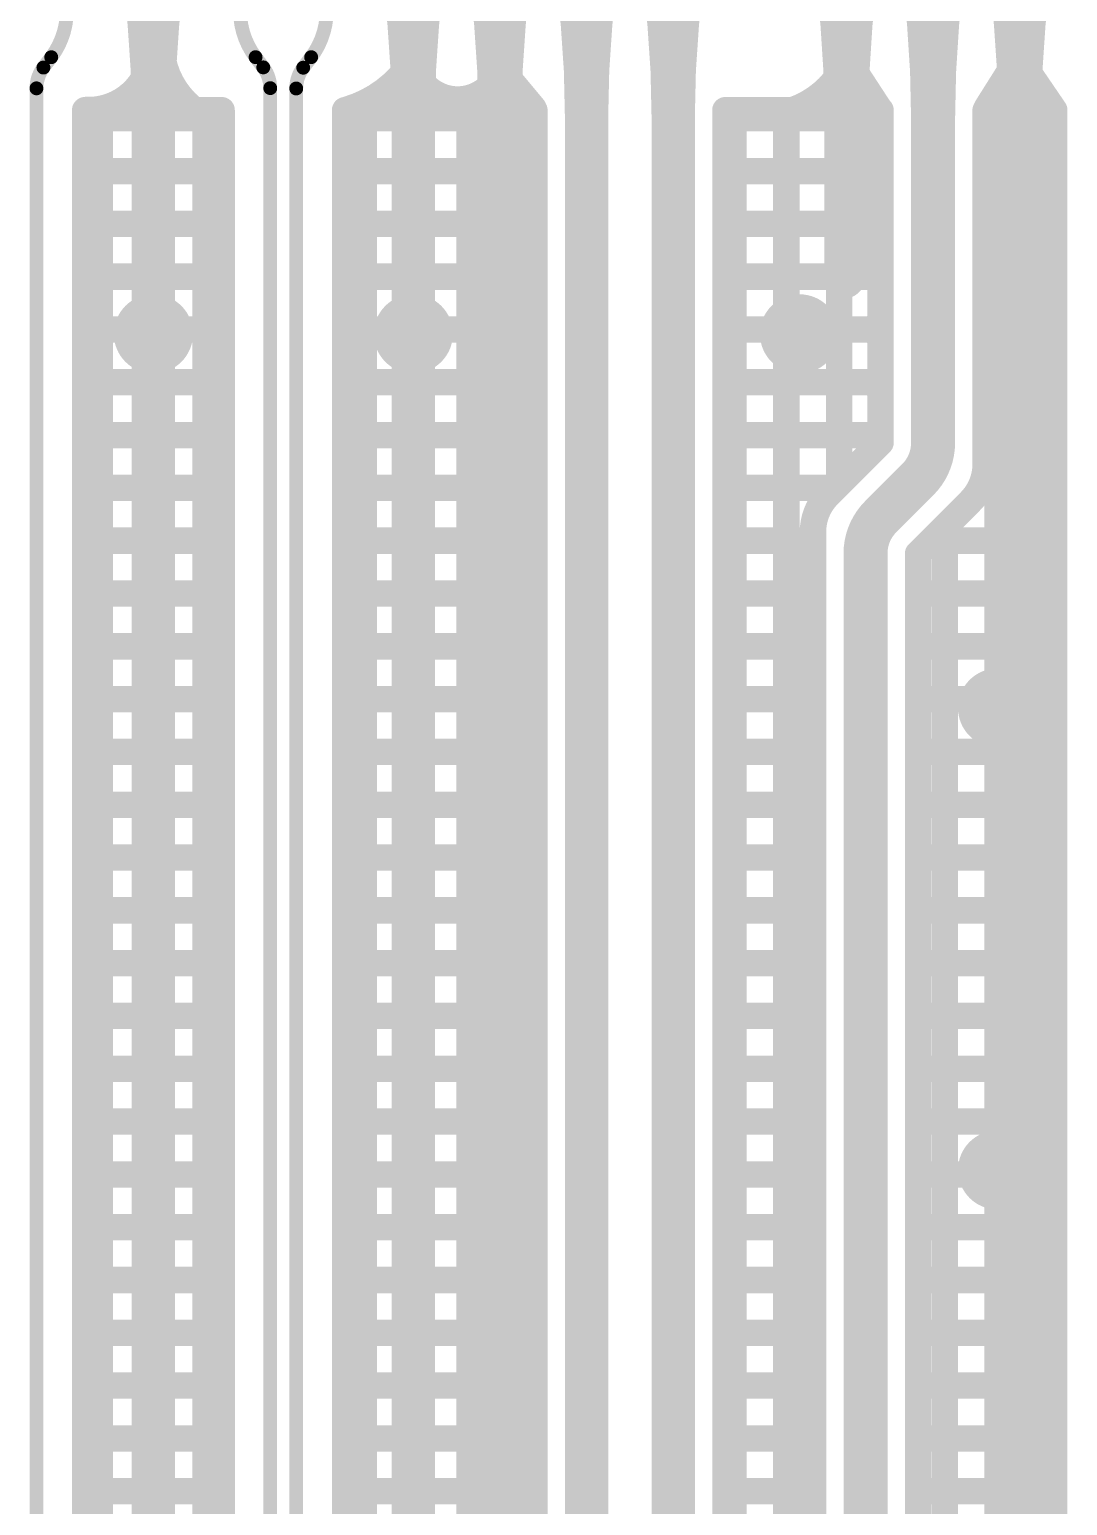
# Model space of a CAD drawing. Header units: millimetres. Extents: x 2260 to 2572, y -21 to 200.
# Drawn here: x 2305.98 to 2311.97, y 129.19 to 137.71 of the extents above; entities that cross this region are included whole.
import ezdxf

# ---------------------------------------------------------------- set-up
doc = ezdxf.new("R2010")
doc.units = ezdxf.units.MM
doc.layers.get('0').update_dxf_attribs({"lineweight": 18})
doc.layers.add('01', color=1, linetype='Continuous', lineweight=18)
doc.layers.add('DIM', color=3, linetype='Continuous', lineweight=13)

# ---------------------------------------------------------------- blocks, each defined once
blk = doc.blocks.new('PAD_R1')
blk.add_lwpolyline([(0.25, 0, 0.5, 0.5, 1), (-0.25, 0, 0.5, 0.5, 1)], format="xyseb", close=True)

msp = doc.modelspace()

# ---------------------------------------------------------------- linework, layer by layer
at = {"layer": '01'}
for points in [[(2306.6916, 139.8406, 0.2499, 0.2499, 0), (2306.6916, 63.6406, 0.2499, 0.2499, 0)], [(2308.1915, 139.8406, 0.2499, 0.2499, 0), (2308.1915, 63.6406, 0.2499, 0.2499, 0)], [(2308.6916, 139.8406, 0.2499, 0.2499, 0), (2308.6916, 63.6406, 0.2499, 0.2499, 0)], [(2309.1915, 139.8406, 0.2499, 0.2499, 0), (2309.1915, 63.6406, 0.2499, 0.2499, 0)], [(2309.6916, 139.8406, 0.2499, 0.2499, 0), (2309.6916, 63.6406, 0.2499, 0.2499, 0)], [(2310.6916, 139.8406, 0.254, 0.254, 0), (2310.6916, 136.2967, 0.254, 0.254, 0)], [(2311.1915, 135.3207, 0.254, 0.254, 0), (2311.1915, 139.8406, 0.254, 0.254, 0)], [(2311.6916, 139.8406, 0.2499, 0.2499, 0), (2311.6916, 63.6406, 0.2499, 0.2499, 0)], [(2306.6916, 137.2003, 0.2499, 0.2499, 0.033718), (2306.6366, 138.0155, 0.2499, 0.2499, 0)], [(2306.6916, 137.2003, 0.2499, 0.2499, -0.033718), (2306.7466, 138.0155, 0.2499, 0.2499, 0)], [(2308.1915, 137.2003, 0.2499, 0.2499, 0.033718), (2308.1364, 138.0155, 0.2499, 0.2499, 0)], [(2308.1915, 137.2003, 0.2499, 0.2499, -0.033718), (2308.2465, 138.0155, 0.2499, 0.2499, 0)], [(2308.6916, 137.2003, 0.2499, 0.2499, 0.033718), (2308.6366, 138.0155, 0.2499, 0.2499, 0)], [(2308.6916, 137.2003, 0.2499, 0.2499, -0.033718), (2308.7466, 138.0155, 0.2499, 0.2499, 0)], [(2309.1915, 137.2003, 0.2499, 0.2499, 0.033718), (2309.1364, 138.0155, 0.2499, 0.2499, 0)], [(2309.1915, 137.2003, 0.2499, 0.2499, -0.033718), (2309.2465, 138.0155, 0.2499, 0.2499, 0)], [(2309.6916, 137.2003, 0.2499, 0.2499, 0.033718), (2309.6366, 138.0155, 0.2499, 0.2499, 0)], [(2309.6916, 137.2003, 0.2499, 0.2499, -0.033718), (2309.7466, 138.0155, 0.2499, 0.2499, 0)], [(2310.6916, 137.1895, 0.254, 0.254, 0.031974), (2310.6386, 138.0175, 0.254, 0.254, 0)], [(2310.6916, 137.1895, 0.254, 0.254, -0.031974), (2310.7446, 138.0175, 0.254, 0.254, 0)], [(2311.1915, 137.1895, 0.254, 0.254, 0.031974), (2311.1385, 138.0175, 0.254, 0.254, 0)], [(2311.1915, 137.1895, 0.254, 0.254, -0.031974), (2311.2445, 138.0175, 0.254, 0.254, 0)], [(2311.6916, 137.2003, 0.2499, 0.2499, 0.033718), (2311.6365, 138.0155, 0.2499, 0.2499, 0)], [(2311.6916, 137.2003, 0.2499, 0.2499, -0.033718), (2311.7466, 138.0155, 0.2499, 0.2499, 0)], [(2306.1019, 137.5464, 0.08, 0.08, 0.163326), (2306.1917, 137.8143, 0.08, 0.08, 0)], [(2307.1915, 137.8141, 0.08, 0.08, 0.163187), (2307.2812, 137.5465, 0.08, 0.08, 0)], [(2307.6916, 137.8142, 0.08, 0.08, -0.163158), (2307.6019, 137.5465, 0.08, 0.08, 0)], [(2307.031, 137.1819, 0.1524, 0.1524, -0.300263), (2306.7372, 137.6257, 0.1524, 0.1524, 0)], [(2306.0567, 137.4866, 0.08, 0.08, 0), (2306.1019, 137.5464, 0.08, 0.08, 0)], [(2306.6867, 137.5936, 0.1524, 0.1524, -0.413635), (2306.2996, 137.2416, 0.1524, 0.1524, 0)], [(2307.2812, 137.5465, 0.08, 0.08, 0), (2307.3257, 137.4876, 0.08, 0.08, 0)], [(2307.556, 137.4858, 0.08, 0.08, 0), (2307.6019, 137.5465, 0.08, 0.08, 0)], [(2308.182, 137.5187, 0.1524, 0.1524, -0.174337), (2307.8153, 137.246, 0.1524, 0.1524, 0)], [(2308.6804, 137.4449, 0.1524, 0.1524, -0.781194), (2308.1859, 137.5593, 0.1524, 0.1524, 0)], [(2310.7007, 137.5398, 0.1524, 0.1524, -0.342571), (2310.1241, 137.2174, 0.1524, 0.1524, 0)], [(2310.6884, 137.5439, 0.1524, 0.1524, 0), (2310.8851, 137.242, 0.1524, 0.1524, 0)], [(2311.6663, 137.5163, 0.1524, 0.1524, 0), (2311.5022, 137.2559, 0.1524, 0.1524, 0)], [(2311.689, 137.5371, 0.1524, 0.1524, 0), (2311.8909, 137.2408, 0.1524, 0.1524, 0)], [(2306.0567, 137.4866, 0.08, 0.08, 0.163225), (2306.0165, 137.3667, 0.08, 0.08, 0)], [(2307.3257, 137.4876, 0.08, 0.08, -0.163191), (2307.3658, 137.3679, 0.08, 0.08, 0)], [(2307.556, 137.4858, 0.08, 0.08, 0.163172), (2307.5158, 137.3659, 0.08, 0.08, 0)], [(2308.7037, 137.4695, 0.1524, 0.1524, 0), (2308.8845, 137.253, 0.1524, 0.1524, 0)], [(2306.2976, 137.2406, 0.1524, 0.1524, 0), (2307.0853, 137.2406, 0.1524, 0.1524, 0)], [(2306.2976, 137.2406, 0.1524, 0.1524, 0), (2306.2976, 66.2405, 0.1524, 0.1524, 0)], [(2306.2976, 137.1941, 0.1524, 0.1524, 0), (2307.0853, 137.1941, 0.1524, 0.1524, 0)], [(2306.382, 137.2406, 0.1524, 0.1524, 0), (2306.382, 66.2405, 0.1524, 0.1524, 0)], [(2306.6868, 137.2406, 0.1524, 0.1524, 0), (2306.6868, 66.2405, 0.1524, 0.1524, 0)], [(2306.9916, 137.2406, 0.1524, 0.1524, 0), (2306.9916, 66.2405, 0.1524, 0.1524, 0)], [(2307.0853, 137.2406, 0.1524, 0.1524, 0), (2307.0853, 66.2405, 0.1524, 0.1524, 0)], [(2307.7978, 137.2406, 0.1524, 0.1524, 0), (2308.8905, 137.2406, 0.1524, 0.1524, 0)], [(2307.7978, 137.2406, 0.1524, 0.1524, 0), (2307.7978, 66.2405, 0.1524, 0.1524, 0)], [(2307.7978, 137.1941, 0.1524, 0.1524, 0), (2308.8905, 137.1941, 0.1524, 0.1524, 0)], [(2307.906, 137.2406, 0.1524, 0.1524, 0), (2307.906, 66.2405, 0.1524, 0.1524, 0)], [(2308.2108, 137.2406, 0.1524, 0.1524, 0), (2308.2108, 66.2405, 0.1524, 0.1524, 0)], [(2308.5156, 137.2406, 0.1524, 0.1524, 0), (2308.5156, 66.2405, 0.1524, 0.1524, 0)], [(2308.8204, 137.2406, 0.1524, 0.1524, 0), (2308.8204, 66.2405, 0.1524, 0.1524, 0)], [(2308.8905, 137.2406, 0.1524, 0.1524, 0), (2308.8905, 66.2405, 0.1524, 0.1524, 0)], [(2309.9928, 137.2406, 0.1524, 0.1524, 0), (2310.8884, 137.2406, 0.1524, 0.1524, 0)], [(2309.9928, 137.2406, 0.1524, 0.1524, 0), (2309.9928, 66.2405, 0.1524, 0.1524, 0)], [(2309.9928, 137.1941, 0.1524, 0.1524, 0), (2310.8884, 137.1941, 0.1524, 0.1524, 0)], [(2310.0396, 137.2406, 0.1524, 0.1524, 0), (2310.0396, 66.2405, 0.1524, 0.1524, 0)], [(2310.3444, 137.2406, 0.1524, 0.1524, 0), (2310.3444, 66.2405, 0.1524, 0.1524, 0)], [(2310.6492, 137.2406, 0.1524, 0.1524, 0), (2310.6492, 135.0829, 0.1524, 0.1524, 0)], [(2310.8884, 137.2406, 0.1524, 0.1524, 0), (2310.8884, 135.3222, 0.1524, 0.1524, 0)], [(2311.4947, 137.2406, 0.1524, 0.1524, 0), (2311.8905, 137.2406, 0.1524, 0.1524, 0)], [(2311.4947, 137.2406, 0.1524, 0.1524, 0), (2311.4947, 135.1964, 0.1524, 0.1524, 0)], [(2311.4947, 137.1941, 0.1524, 0.1524, 0), (2311.8905, 137.1941, 0.1524, 0.1524, 0)], [(2311.5636, 137.2406, 0.1524, 0.1524, 0), (2311.5636, 66.2405, 0.1524, 0.1524, 0)], [(2311.8684, 137.2406, 0.1524, 0.1524, 0), (2311.8684, 66.2405, 0.1524, 0.1524, 0)], [(2311.8905, 137.2406, 0.1524, 0.1524, 0), (2311.8905, 66.2405, 0.1524, 0.1524, 0)], [(2306.2976, 136.8893, 0.1524, 0.1524, 0), (2307.0853, 136.8893, 0.1524, 0.1524, 0)], [(2307.7978, 136.8893, 0.1524, 0.1524, 0), (2308.8905, 136.8893, 0.1524, 0.1524, 0)], [(2309.9928, 136.8893, 0.1524, 0.1524, 0), (2310.8884, 136.8893, 0.1524, 0.1524, 0)], [(2311.4947, 136.8893, 0.1524, 0.1524, 0), (2311.8905, 136.8893, 0.1524, 0.1524, 0)], [(2306.2976, 136.5845, 0.1524, 0.1524, 0), (2307.0853, 136.5845, 0.1524, 0.1524, 0)], [(2307.7978, 136.5845, 0.1524, 0.1524, 0), (2308.8905, 136.5845, 0.1524, 0.1524, 0)], [(2309.9928, 136.5845, 0.1524, 0.1524, 0), (2310.8884, 136.5845, 0.1524, 0.1524, 0)], [(2311.4947, 136.5845, 0.1524, 0.1524, 0), (2311.8905, 136.5845, 0.1524, 0.1524, 0)], [(2310.6916, 136.2967, 0.254, 0.254, 0), (2310.6746, 136.2797, 0.254, 0.254, 0)], [(2306.2976, 136.2797, 0.1524, 0.1524, 0), (2307.0853, 136.2797, 0.1524, 0.1524, 0)], [(2307.7978, 136.2797, 0.1524, 0.1524, 0), (2308.8905, 136.2797, 0.1524, 0.1524, 0)], [(2309.9928, 136.2797, 0.1524, 0.1524, 0), (2310.8884, 136.2797, 0.1524, 0.1524, 0)], [(2311.4947, 136.2797, 0.1524, 0.1524, 0), (2311.8905, 136.2797, 0.1524, 0.1524, 0)], [(2310.8884, 136.0549, 0.1524, 0.1524, -0.414252), (2310.8084, 135.9749, 0.1524, 0.1524, 0)], [(2306.2976, 135.9749, 0.1524, 0.1524, 0), (2307.0853, 135.9749, 0.1524, 0.1524, 0)], [(2307.7978, 135.9749, 0.1524, 0.1524, 0), (2308.8905, 135.9749, 0.1524, 0.1524, 0)], [(2309.9928, 135.9749, 0.1524, 0.1524, 0), (2310.8884, 135.9749, 0.1524, 0.1524, 0)], [(2310.8884, 135.8949, 0.1524, 0.1524, 0.414252), (2310.8084, 135.9749, 0.1524, 0.1524, 0)], [(2311.4947, 135.9749, 0.1524, 0.1524, 0), (2311.8905, 135.9749, 0.1524, 0.1524, 0)], [(2310.8884, 135.7501, 0.1524, 0.1524, -0.414252), (2310.8084, 135.6701, 0.1524, 0.1524, 0)], [(2306.2976, 135.6701, 0.1524, 0.1524, 0), (2307.0853, 135.6701, 0.1524, 0.1524, 0)], [(2307.7978, 135.6701, 0.1524, 0.1524, 0), (2308.8905, 135.6701, 0.1524, 0.1524, 0)], [(2309.9928, 135.6701, 0.1524, 0.1524, 0), (2310.8884, 135.6701, 0.1524, 0.1524, 0)], [(2310.8884, 135.5901, 0.1524, 0.1524, 0.414252), (2310.8084, 135.6701, 0.1524, 0.1524, 0)], [(2311.4947, 135.6701, 0.1524, 0.1524, 0), (2311.8905, 135.6701, 0.1524, 0.1524, 0)], [(2306.2976, 135.3653, 0.1524, 0.1524, 0), (2307.0853, 135.3653, 0.1524, 0.1524, 0)], [(2307.7978, 135.3653, 0.1524, 0.1524, 0), (2308.8905, 135.3653, 0.1524, 0.1524, 0)], [(2309.9928, 135.3653, 0.1524, 0.1524, 0), (2310.8884, 135.3653, 0.1524, 0.1524, 0)], [(2310.8884, 135.3222, 0.1524, 0.1524, 0), (2310.5877, 135.0214, 0.1524, 0.1524, 0)], [(2311.1915, 135.3207, 0.254, 0.254, -0.198919), (2311.1036, 135.1086, 0.254, 0.254, 0)], [(2311.4947, 135.3653, 0.1524, 0.1524, 0), (2311.8905, 135.3653, 0.1524, 0.1524, 0)], [(2311.1036, 135.1086, 0.254, 0.254, 0), (2310.8894, 134.8944, 0.254, 0.254, 0)], [(2311.4053, 134.9815, 0.1524, 0.1524, 0.199538), (2311.4947, 135.1964, 0.1524, 0.1524, 0)], [(2311.4058, 134.982, 0.1524, 0.1524, 0.198922), (2311.4947, 135.1964, 0.1524, 0.1524, 0)], [(2306.2976, 135.0605, 0.1524, 0.1524, 0), (2307.0853, 135.0605, 0.1524, 0.1524, 0)], [(2307.7978, 135.0605, 0.1524, 0.1524, 0), (2308.8905, 135.0605, 0.1524, 0.1524, 0)], [(2309.9928, 135.0605, 0.1524, 0.1524, 0), (2310.6268, 135.0605, 0.1524, 0.1524, 0)], [(2311.4625, 135.0605, 0.1524, 0.1524, 0), (2311.8905, 135.0605, 0.1524, 0.1524, 0)], [(2310.5877, 135.0214, 0.1524, 0.1524, 0.199543), (2310.4983, 134.8065, 0.1524, 0.1524, 0)], [(2310.5872, 135.0209, 0.1524, 0.1524, 0.19892), (2310.4983, 134.8065, 0.1524, 0.1524, 0)], [(2311.4053, 134.9815, 0.1524, 0.1524, 0), (2311.1048, 134.6811, 0.1524, 0.1524, 0)], [(2310.8894, 134.8944, 0.254, 0.254, 0.198924), (2310.8016, 134.6823, 0.254, 0.254, 0)], [(2310.4983, 134.8065, 0.1524, 0.1524, 0), (2310.4983, 68.6395, 0.1524, 0.1524, 0)], [(2311.2588, 134.835, 0.1524, 0.1524, 0), (2311.2588, 68.6111, 0.1524, 0.1524, 0)], [(2306.2976, 134.7557, 0.1524, 0.1524, 0), (2307.0853, 134.7557, 0.1524, 0.1524, 0)], [(2307.7978, 134.7557, 0.1524, 0.1524, 0), (2308.8905, 134.7557, 0.1524, 0.1524, 0)], [(2309.9928, 134.7557, 0.1524, 0.1524, 0), (2310.4983, 134.7557, 0.1524, 0.1524, 0)], [(2310.8016, 68.7638, 0.254, 0.254, 0), (2310.8016, 134.6823, 0.254, 0.254, 0)], [(2311.1795, 134.7557, 0.1524, 0.1524, 0), (2311.8905, 134.7557, 0.1524, 0.1524, 0)], [(2311.1048, 134.6811, 0.1524, 0.1524, 0), (2311.1048, 68.765, 0.1524, 0.1524, 0)], [(2306.2976, 134.4509, 0.1524, 0.1524, 0), (2307.0853, 134.4509, 0.1524, 0.1524, 0)], [(2307.7978, 134.4509, 0.1524, 0.1524, 0), (2308.8905, 134.4509, 0.1524, 0.1524, 0)], [(2309.9928, 134.4509, 0.1524, 0.1524, 0), (2310.4983, 134.4509, 0.1524, 0.1524, 0)], [(2311.1048, 134.4509, 0.1524, 0.1524, 0), (2311.8905, 134.4509, 0.1524, 0.1524, 0)], [(2306.2976, 134.1461, 0.1524, 0.1524, 0), (2307.0853, 134.1461, 0.1524, 0.1524, 0)], [(2307.7978, 134.1461, 0.1524, 0.1524, 0), (2308.8905, 134.1461, 0.1524, 0.1524, 0)], [(2309.9928, 134.1461, 0.1524, 0.1524, 0), (2310.4983, 134.1461, 0.1524, 0.1524, 0)], [(2311.1048, 134.1461, 0.1524, 0.1524, 0), (2311.8905, 134.1461, 0.1524, 0.1524, 0)], [(2306.2976, 133.8413, 0.1524, 0.1524, 0), (2307.0853, 133.8413, 0.1524, 0.1524, 0)], [(2307.7978, 133.8413, 0.1524, 0.1524, 0), (2308.8905, 133.8413, 0.1524, 0.1524, 0)], [(2309.9928, 133.8413, 0.1524, 0.1524, 0), (2310.4983, 133.8413, 0.1524, 0.1524, 0)], [(2311.1048, 133.8413, 0.1524, 0.1524, 0), (2311.8905, 133.8413, 0.1524, 0.1524, 0)], [(2306.2976, 133.5365, 0.1524, 0.1524, 0), (2307.0853, 133.5365, 0.1524, 0.1524, 0)], [(2307.7978, 133.5365, 0.1524, 0.1524, 0), (2308.8905, 133.5365, 0.1524, 0.1524, 0)], [(2309.9928, 133.5365, 0.1524, 0.1524, 0), (2310.4983, 133.5365, 0.1524, 0.1524, 0)], [(2311.1048, 133.5365, 0.1524, 0.1524, 0), (2311.8905, 133.5365, 0.1524, 0.1524, 0)], [(2306.2976, 133.2317, 0.1524, 0.1524, 0), (2307.0853, 133.2317, 0.1524, 0.1524, 0)], [(2307.7978, 133.2317, 0.1524, 0.1524, 0), (2308.8905, 133.2317, 0.1524, 0.1524, 0)], [(2309.9928, 133.2317, 0.1524, 0.1524, 0), (2310.4983, 133.2317, 0.1524, 0.1524, 0)], [(2311.1048, 133.2317, 0.1524, 0.1524, 0), (2311.8905, 133.2317, 0.1524, 0.1524, 0)], [(2306.2976, 132.9269, 0.1524, 0.1524, 0), (2307.0853, 132.9269, 0.1524, 0.1524, 0)], [(2307.7978, 132.9269, 0.1524, 0.1524, 0), (2308.8905, 132.9269, 0.1524, 0.1524, 0)], [(2309.9928, 132.9269, 0.1524, 0.1524, 0), (2310.4983, 132.9269, 0.1524, 0.1524, 0)], [(2311.1048, 132.9269, 0.1524, 0.1524, 0), (2311.8905, 132.9269, 0.1524, 0.1524, 0)], [(2306.2976, 132.6221, 0.1524, 0.1524, 0), (2307.0853, 132.6221, 0.1524, 0.1524, 0)], [(2307.7978, 132.6221, 0.1524, 0.1524, 0), (2308.8905, 132.6221, 0.1524, 0.1524, 0)], [(2309.9928, 132.6221, 0.1524, 0.1524, 0), (2310.4983, 132.6221, 0.1524, 0.1524, 0)], [(2311.1048, 132.6221, 0.1524, 0.1524, 0), (2311.8905, 132.6221, 0.1524, 0.1524, 0)], [(2306.2976, 132.3173, 0.1524, 0.1524, 0), (2307.0853, 132.3173, 0.1524, 0.1524, 0)], [(2307.7978, 132.3173, 0.1524, 0.1524, 0), (2308.8905, 132.3173, 0.1524, 0.1524, 0)], [(2309.9928, 132.3173, 0.1524, 0.1524, 0), (2310.4983, 132.3173, 0.1524, 0.1524, 0)], [(2311.1048, 132.3173, 0.1524, 0.1524, 0), (2311.8905, 132.3173, 0.1524, 0.1524, 0)], [(2306.2976, 132.0125, 0.1524, 0.1524, 0), (2307.0853, 132.0125, 0.1524, 0.1524, 0)], [(2307.7978, 132.0125, 0.1524, 0.1524, 0), (2308.8905, 132.0125, 0.1524, 0.1524, 0)], [(2309.9928, 132.0125, 0.1524, 0.1524, 0), (2310.4983, 132.0125, 0.1524, 0.1524, 0)], [(2311.1048, 132.0125, 0.1524, 0.1524, 0), (2311.8905, 132.0125, 0.1524, 0.1524, 0)], [(2306.2976, 131.7077, 0.1524, 0.1524, 0), (2307.0853, 131.7077, 0.1524, 0.1524, 0)], [(2307.7978, 131.7077, 0.1524, 0.1524, 0), (2308.8905, 131.7077, 0.1524, 0.1524, 0)], [(2309.9928, 131.7077, 0.1524, 0.1524, 0), (2310.4983, 131.7077, 0.1524, 0.1524, 0)], [(2311.1048, 131.7077, 0.1524, 0.1524, 0), (2311.8905, 131.7077, 0.1524, 0.1524, 0)], [(2306.2976, 131.4029, 0.1524, 0.1524, 0), (2307.0853, 131.4029, 0.1524, 0.1524, 0)], [(2307.7978, 131.4029, 0.1524, 0.1524, 0), (2308.8905, 131.4029, 0.1524, 0.1524, 0)], [(2309.9928, 131.4029, 0.1524, 0.1524, 0), (2310.4983, 131.4029, 0.1524, 0.1524, 0)], [(2311.1048, 131.4029, 0.1524, 0.1524, 0), (2311.8905, 131.4029, 0.1524, 0.1524, 0)], [(2306.2976, 131.0981, 0.1524, 0.1524, 0), (2307.0853, 131.0981, 0.1524, 0.1524, 0)], [(2307.7978, 131.0981, 0.1524, 0.1524, 0), (2308.8905, 131.0981, 0.1524, 0.1524, 0)], [(2309.9928, 131.0981, 0.1524, 0.1524, 0), (2310.4983, 131.0981, 0.1524, 0.1524, 0)], [(2311.1048, 131.0981, 0.1524, 0.1524, 0), (2311.8905, 131.0981, 0.1524, 0.1524, 0)], [(2306.2976, 130.7933, 0.1524, 0.1524, 0), (2307.0853, 130.7933, 0.1524, 0.1524, 0)], [(2307.7978, 130.7933, 0.1524, 0.1524, 0), (2308.8905, 130.7933, 0.1524, 0.1524, 0)], [(2309.9928, 130.7933, 0.1524, 0.1524, 0), (2310.4983, 130.7933, 0.1524, 0.1524, 0)], [(2311.1048, 130.7933, 0.1524, 0.1524, 0), (2311.8905, 130.7933, 0.1524, 0.1524, 0)], [(2306.2976, 130.4885, 0.1524, 0.1524, 0), (2307.0853, 130.4885, 0.1524, 0.1524, 0)], [(2307.7978, 130.4885, 0.1524, 0.1524, 0), (2308.8905, 130.4885, 0.1524, 0.1524, 0)], [(2309.9928, 130.4885, 0.1524, 0.1524, 0), (2310.4983, 130.4885, 0.1524, 0.1524, 0)], [(2311.1048, 130.4885, 0.1524, 0.1524, 0), (2311.8905, 130.4885, 0.1524, 0.1524, 0)], [(2306.2976, 130.1837, 0.1524, 0.1524, 0), (2307.0853, 130.1837, 0.1524, 0.1524, 0)], [(2307.7978, 130.1837, 0.1524, 0.1524, 0), (2308.8905, 130.1837, 0.1524, 0.1524, 0)], [(2309.9928, 130.1837, 0.1524, 0.1524, 0), (2310.4983, 130.1837, 0.1524, 0.1524, 0)], [(2311.1048, 130.1837, 0.1524, 0.1524, 0), (2311.8905, 130.1837, 0.1524, 0.1524, 0)], [(2306.2976, 129.8789, 0.1524, 0.1524, 0), (2307.0853, 129.8789, 0.1524, 0.1524, 0)], [(2307.7978, 129.8789, 0.1524, 0.1524, 0), (2308.8905, 129.8789, 0.1524, 0.1524, 0)], [(2309.9928, 129.8789, 0.1524, 0.1524, 0), (2310.4983, 129.8789, 0.1524, 0.1524, 0)], [(2311.1048, 129.8789, 0.1524, 0.1524, 0), (2311.8905, 129.8789, 0.1524, 0.1524, 0)], [(2306.2976, 129.5741, 0.1524, 0.1524, 0), (2307.0853, 129.5741, 0.1524, 0.1524, 0)], [(2307.7978, 129.5741, 0.1524, 0.1524, 0), (2308.8905, 129.5741, 0.1524, 0.1524, 0)], [(2309.9928, 129.5741, 0.1524, 0.1524, 0), (2310.4983, 129.5741, 0.1524, 0.1524, 0)], [(2311.1048, 129.5741, 0.1524, 0.1524, 0), (2311.8905, 129.5741, 0.1524, 0.1524, 0)], [(2306.2976, 129.2693, 0.1524, 0.1524, 0), (2307.0853, 129.2693, 0.1524, 0.1524, 0)], [(2307.7978, 129.2693, 0.1524, 0.1524, 0), (2308.8905, 129.2693, 0.1524, 0.1524, 0)], [(2309.9928, 129.2693, 0.1524, 0.1524, 0), (2310.4983, 129.2693, 0.1524, 0.1524, 0)], [(2311.1048, 129.2693, 0.1524, 0.1524, 0), (2311.8905, 129.2693, 0.1524, 0.1524, 0)]]:
    msp.add_lwpolyline(points, format="xyseb", dxfattribs=at)
at = {"layer": 'DIM'}
for points in [[(2306.0165, 137.3667, 0.08, 0.08, 0), (2306.0165, 66.1143, 0.08, 0.08, 0)], [(2307.3658, 137.3679, 0.08, 0.08, 0), (2307.3658, 66.1136, 0.08, 0.08, 0)], [(2307.5158, 137.3659, 0.08, 0.08, 0), (2307.5158, 66.1156, 0.08, 0.08, 0)]]:
    msp.add_lwpolyline(points, format="xyseb", dxfattribs=at)

# ---------------------------------------------------------------- block references
at = {"layer": '01'}
for p, xscale, yscale in [((2306.7372, 137.6257), 0.1524, 0.1524), ((2306.1019, 137.5464), 0.08, 0.08), ((2306.1019, 137.5464), 0.08, 0.08), ((2306.6867, 137.5936), 0.1524, 0.1524), ((2307.2812, 137.5465), 0.08, 0.08), ((2307.2812, 137.5465), 0.08, 0.08), ((2307.6019, 137.5465), 0.08, 0.08), ((2307.6019, 137.5465), 0.08, 0.08), ((2308.182, 137.5187), 0.1524, 0.1524), ((2308.1859, 137.5593), 0.1524, 0.1524), ((2310.6884, 137.5439), 0.1524, 0.1524), ((2310.7007, 137.5398), 0.1524, 0.1524), ((2311.6663, 137.5163), 0.1524, 0.1524), ((2311.689, 137.5371), 0.1524, 0.1524), ((2306.0567, 137.4866), 0.08, 0.08), ((2306.0567, 137.4866), 0.08, 0.08), ((2307.3257, 137.4876), 0.08, 0.08), ((2307.3257, 137.4876), 0.08, 0.08), ((2307.556, 137.4858), 0.08, 0.08), ((2307.556, 137.4858), 0.08, 0.08), ((2308.6804, 137.4449), 0.1524, 0.1524), ((2308.7037, 137.4695), 0.1524, 0.1524), ((2306.0165, 137.3667), 0.08, 0.08), ((2306.0165, 137.3667), 0.08, 0.08), ((2307.3658, 137.3679), 0.08, 0.08), ((2307.3658, 137.3679), 0.08, 0.08), ((2307.5158, 137.3659), 0.08, 0.08), ((2307.5158, 137.3659), 0.08, 0.08), ((2311.5022, 137.2559), 0.1524, 0.1524), ((2306.2976, 137.2406), 0.1524, 0.1524), ((2306.2976, 137.2406), 0.1524, 0.1524), ((2306.2976, 137.1941), 0.1524, 0.1524), ((2306.2996, 137.2416), 0.1524, 0.1524), ((2306.382, 137.2406), 0.1524, 0.1524), ((2306.6916, 137.2003), 0.249935, 0.249935), ((2306.6916, 137.2003), 0.249935, 0.249935), ((2306.6868, 137.2406), 0.1524, 0.1524), ((2306.9916, 137.2406), 0.1524, 0.1524), ((2307.031, 137.1819), 0.1524, 0.1524), ((2307.0853, 137.2406), 0.1524, 0.1524), ((2307.0853, 137.2406), 0.1524, 0.1524), ((2307.0853, 137.1941), 0.1524, 0.1524), ((2307.7978, 137.2406), 0.1524, 0.1524), ((2307.7978, 137.2406), 0.1524, 0.1524), ((2307.7978, 137.1941), 0.1524, 0.1524), ((2307.8153, 137.246), 0.1524, 0.1524), ((2307.906, 137.2406), 0.1524, 0.1524), ((2308.1915, 137.2003), 0.249935, 0.249935), ((2308.1915, 137.2003), 0.249935, 0.249935), ((2308.2108, 137.2406), 0.1524, 0.1524), ((2308.5156, 137.2406), 0.1524, 0.1524), ((2308.6916, 137.2003), 0.249935, 0.249935), ((2308.6916, 137.2003), 0.249935, 0.249935), ((2308.8204, 137.2406), 0.1524, 0.1524), ((2308.8845, 137.253), 0.1524, 0.1524), ((2308.8905, 137.2406), 0.1524, 0.1524), ((2308.8905, 137.2406), 0.1524, 0.1524), ((2308.8905, 137.1941), 0.1524, 0.1524), ((2309.1915, 137.2003), 0.249935, 0.249935), ((2309.1915, 137.2003), 0.249935, 0.249935), ((2309.6916, 137.2003), 0.249935, 0.249935), ((2309.6916, 137.2003), 0.249935, 0.249935), ((2309.9928, 137.2406), 0.1524, 0.1524), ((2309.9928, 137.2406), 0.1524, 0.1524), ((2309.9928, 137.1941), 0.1524, 0.1524), ((2310.0396, 137.2406), 0.1524, 0.1524), ((2310.1241, 137.2174), 0.1524, 0.1524), ((2310.3444, 137.2406), 0.1524, 0.1524), ((2310.6916, 137.1895), 0.254, 0.254), ((2310.6916, 137.1895), 0.254, 0.254), ((2310.6492, 137.2406), 0.1524, 0.1524), ((2310.8851, 137.242), 0.1524, 0.1524), ((2310.8884, 137.2406), 0.1524, 0.1524), ((2310.8884, 137.2406), 0.1524, 0.1524), ((2310.8884, 137.1941), 0.1524, 0.1524), ((2311.1915, 137.1895), 0.254, 0.254), ((2311.1915, 137.1895), 0.254, 0.254), ((2311.4947, 137.2406), 0.1524, 0.1524), ((2311.4947, 137.2406), 0.1524, 0.1524), ((2311.4947, 137.1941), 0.1524, 0.1524), ((2311.5636, 137.2406), 0.1524, 0.1524), ((2311.6916, 137.2003), 0.249935, 0.249935), ((2311.6916, 137.2003), 0.249935, 0.249935), ((2311.8684, 137.2406), 0.1524, 0.1524), ((2311.8905, 137.2406), 0.1524, 0.1524), ((2311.8905, 137.2406), 0.1524, 0.1524), ((2311.8905, 137.1941), 0.1524, 0.1524), ((2311.8909, 137.2408), 0.1524, 0.1524), ((2306.2976, 136.8893), 0.1524, 0.1524), ((2307.0853, 136.8893), 0.1524, 0.1524), ((2307.7978, 136.8893), 0.1524, 0.1524), ((2308.8905, 136.8893), 0.1524, 0.1524), ((2309.9928, 136.8893), 0.1524, 0.1524), ((2310.8884, 136.8893), 0.1524, 0.1524), ((2311.4947, 136.8893), 0.1524, 0.1524), ((2311.8905, 136.8893), 0.1524, 0.1524), ((2306.2976, 136.5845), 0.1524, 0.1524), ((2307.0853, 136.5845), 0.1524, 0.1524), ((2307.7978, 136.5845), 0.1524, 0.1524), ((2308.8905, 136.5845), 0.1524, 0.1524), ((2309.9928, 136.5845), 0.1524, 0.1524), ((2310.8884, 136.5845), 0.1524, 0.1524), ((2311.4947, 136.5845), 0.1524, 0.1524), ((2311.8905, 136.5845), 0.1524, 0.1524), ((2310.6746, 136.2797), 0.254, 0.254), ((2310.6916, 136.2967), 0.254, 0.254), ((2310.6916, 136.2967), 0.254, 0.254), ((2306.2976, 136.2797), 0.1524, 0.1524), ((2307.0853, 136.2797), 0.1524, 0.1524), ((2307.7978, 136.2797), 0.1524, 0.1524), ((2308.8905, 136.2797), 0.1524, 0.1524), ((2309.9928, 136.2797), 0.1524, 0.1524), ((2310.8884, 136.2797), 0.1524, 0.1524), ((2311.4947, 136.2797), 0.1524, 0.1524), ((2311.8905, 136.2797), 0.1524, 0.1524), ((2306.6916, 135.9495), 0.456945, 0.456945), ((2308.1915, 135.9495), 0.456945, 0.456945), ((2310.4206, 135.9495), 0.456945, 0.456945), ((2310.8884, 136.0549), 0.1524, 0.1524), ((2306.2976, 135.9749), 0.1524, 0.1524), ((2307.0853, 135.9749), 0.1524, 0.1524), ((2307.7978, 135.9749), 0.1524, 0.1524), ((2308.8905, 135.9749), 0.1524, 0.1524), ((2309.9928, 135.9749), 0.1524, 0.1524), ((2310.8084, 135.9749), 0.1524, 0.1524), ((2310.8084, 135.9749), 0.1524, 0.1524), ((2310.8884, 135.9749), 0.1524, 0.1524), ((2310.8884, 135.8949), 0.1524, 0.1524), ((2311.4947, 135.9749), 0.1524, 0.1524), ((2311.8905, 135.9749), 0.1524, 0.1524), ((2310.8884, 135.7501), 0.1524, 0.1524), ((2306.2976, 135.6701), 0.1524, 0.1524), ((2307.0853, 135.6701), 0.1524, 0.1524), ((2307.7978, 135.6701), 0.1524, 0.1524), ((2308.8905, 135.6701), 0.1524, 0.1524), ((2309.9928, 135.6701), 0.1524, 0.1524), ((2310.8084, 135.6701), 0.1524, 0.1524), ((2310.8084, 135.6701), 0.1524, 0.1524), ((2310.8884, 135.6701), 0.1524, 0.1524), ((2311.4947, 135.6701), 0.1524, 0.1524), ((2311.8905, 135.6701), 0.1524, 0.1524), ((2310.8884, 135.5901), 0.1524, 0.1524), ((2306.2976, 135.3653), 0.1524, 0.1524), ((2307.0853, 135.3653), 0.1524, 0.1524), ((2307.7978, 135.3653), 0.1524, 0.1524), ((2308.8905, 135.3653), 0.1524, 0.1524), ((2309.9928, 135.3653), 0.1524, 0.1524), ((2310.8884, 135.3653), 0.1524, 0.1524), ((2310.8884, 135.3222), 0.1524, 0.1524), ((2310.8884, 135.3222), 0.1524, 0.1524), ((2311.1915, 135.3207), 0.254, 0.254), ((2311.1915, 135.3207), 0.254, 0.254), ((2311.4947, 135.3653), 0.1524, 0.1524), ((2311.8905, 135.3653), 0.1524, 0.1524), ((2311.1036, 135.1086), 0.254, 0.254), ((2311.1036, 135.1086), 0.254, 0.254), ((2311.4947, 135.1964), 0.1524, 0.1524), ((2311.4947, 135.1964), 0.1524, 0.1524), ((2311.4947, 135.1964), 0.1524, 0.1524), ((2306.2976, 135.0605), 0.1524, 0.1524), ((2307.0853, 135.0605), 0.1524, 0.1524), ((2307.7978, 135.0605), 0.1524, 0.1524), ((2308.8905, 135.0605), 0.1524, 0.1524), ((2309.9928, 135.0605), 0.1524, 0.1524), ((2310.6268, 135.0605), 0.1524, 0.1524), ((2310.6492, 135.0829), 0.1524, 0.1524), ((2311.4625, 135.0605), 0.1524, 0.1524), ((2311.8905, 135.0605), 0.1524, 0.1524), ((2310.5872, 135.0209), 0.1524, 0.1524), ((2310.5877, 135.0214), 0.1524, 0.1524), ((2310.5877, 135.0214), 0.1524, 0.1524), ((2311.4053, 134.9815), 0.1524, 0.1524), ((2311.4053, 134.9815), 0.1524, 0.1524), ((2311.4058, 134.982), 0.1524, 0.1524), ((2310.8894, 134.8944), 0.254, 0.254), ((2310.8894, 134.8944), 0.254, 0.254), ((2310.4983, 134.8065), 0.1524, 0.1524), ((2310.4983, 134.8065), 0.1524, 0.1524), ((2310.4983, 134.8065), 0.1524, 0.1524), ((2311.2588, 134.835), 0.1524, 0.1524), ((2306.2976, 134.7557), 0.1524, 0.1524), ((2307.0853, 134.7557), 0.1524, 0.1524), ((2307.7978, 134.7557), 0.1524, 0.1524), ((2308.8905, 134.7557), 0.1524, 0.1524), ((2309.9928, 134.7557), 0.1524, 0.1524), ((2310.4983, 134.7557), 0.1524, 0.1524), ((2310.8016, 134.6823), 0.254, 0.254), ((2310.8016, 134.6823), 0.254, 0.254), ((2311.1795, 134.7557), 0.1524, 0.1524), ((2311.8905, 134.7557), 0.1524, 0.1524), ((2311.1048, 134.6811), 0.1524, 0.1524), ((2311.1048, 134.6811), 0.1524, 0.1524), ((2306.2976, 134.4509), 0.1524, 0.1524), ((2307.0853, 134.4509), 0.1524, 0.1524), ((2307.7978, 134.4509), 0.1524, 0.1524), ((2308.8905, 134.4509), 0.1524, 0.1524), ((2309.9928, 134.4509), 0.1524, 0.1524), ((2310.4983, 134.4509), 0.1524, 0.1524), ((2311.1048, 134.4509), 0.1524, 0.1524), ((2311.8905, 134.4509), 0.1524, 0.1524), ((2306.2976, 134.1461), 0.1524, 0.1524), ((2307.0853, 134.1461), 0.1524, 0.1524), ((2307.7978, 134.1461), 0.1524, 0.1524), ((2308.8905, 134.1461), 0.1524, 0.1524), ((2309.9928, 134.1461), 0.1524, 0.1524), ((2310.4983, 134.1461), 0.1524, 0.1524), ((2311.1048, 134.1461), 0.1524, 0.1524), ((2311.8905, 134.1461), 0.1524, 0.1524), ((2311.5636, 133.7905), 0.456945, 0.456945), ((2306.2976, 133.8413), 0.1524, 0.1524), ((2307.0853, 133.8413), 0.1524, 0.1524), ((2307.7978, 133.8413), 0.1524, 0.1524), ((2308.8905, 133.8413), 0.1524, 0.1524), ((2309.9928, 133.8413), 0.1524, 0.1524), ((2310.4983, 133.8413), 0.1524, 0.1524), ((2311.1048, 133.8413), 0.1524, 0.1524), ((2311.8905, 133.8413), 0.1524, 0.1524), ((2306.2976, 133.5365), 0.1524, 0.1524), ((2307.0853, 133.5365), 0.1524, 0.1524), ((2307.7978, 133.5365), 0.1524, 0.1524), ((2308.8905, 133.5365), 0.1524, 0.1524), ((2309.9928, 133.5365), 0.1524, 0.1524), ((2310.4983, 133.5365), 0.1524, 0.1524), ((2311.1048, 133.5365), 0.1524, 0.1524), ((2311.8905, 133.5365), 0.1524, 0.1524), ((2306.2976, 133.2317), 0.1524, 0.1524), ((2307.0853, 133.2317), 0.1524, 0.1524), ((2307.7978, 133.2317), 0.1524, 0.1524), ((2308.8905, 133.2317), 0.1524, 0.1524), ((2309.9928, 133.2317), 0.1524, 0.1524), ((2310.4983, 133.2317), 0.1524, 0.1524), ((2311.1048, 133.2317), 0.1524, 0.1524), ((2311.8905, 133.2317), 0.1524, 0.1524), ((2306.2976, 132.9269), 0.1524, 0.1524), ((2307.0853, 132.9269), 0.1524, 0.1524), ((2307.7978, 132.9269), 0.1524, 0.1524), ((2308.8905, 132.9269), 0.1524, 0.1524), ((2309.9928, 132.9269), 0.1524, 0.1524), ((2310.4983, 132.9269), 0.1524, 0.1524), ((2311.1048, 132.9269), 0.1524, 0.1524), ((2311.8905, 132.9269), 0.1524, 0.1524), ((2306.2976, 132.6221), 0.1524, 0.1524), ((2307.0853, 132.6221), 0.1524, 0.1524), ((2307.7978, 132.6221), 0.1524, 0.1524), ((2308.8905, 132.6221), 0.1524, 0.1524), ((2309.9928, 132.6221), 0.1524, 0.1524), ((2310.4983, 132.6221), 0.1524, 0.1524), ((2311.1048, 132.6221), 0.1524, 0.1524), ((2311.8905, 132.6221), 0.1524, 0.1524), ((2306.2976, 132.3173), 0.1524, 0.1524), ((2307.0853, 132.3173), 0.1524, 0.1524), ((2307.7978, 132.3173), 0.1524, 0.1524), ((2308.8905, 132.3173), 0.1524, 0.1524), ((2309.9928, 132.3173), 0.1524, 0.1524), ((2310.4983, 132.3173), 0.1524, 0.1524), ((2311.1048, 132.3173), 0.1524, 0.1524), ((2311.8905, 132.3173), 0.1524, 0.1524), ((2306.2976, 132.0125), 0.1524, 0.1524), ((2307.0853, 132.0125), 0.1524, 0.1524), ((2307.7978, 132.0125), 0.1524, 0.1524), ((2308.8905, 132.0125), 0.1524, 0.1524), ((2309.9928, 132.0125), 0.1524, 0.1524), ((2310.4983, 132.0125), 0.1524, 0.1524), ((2311.1048, 132.0125), 0.1524, 0.1524), ((2311.8905, 132.0125), 0.1524, 0.1524), ((2306.2976, 131.7077), 0.1524, 0.1524), ((2307.0853, 131.7077), 0.1524, 0.1524), ((2307.7978, 131.7077), 0.1524, 0.1524), ((2308.8905, 131.7077), 0.1524, 0.1524), ((2309.9928, 131.7077), 0.1524, 0.1524), ((2310.4983, 131.7077), 0.1524, 0.1524), ((2311.1048, 131.7077), 0.1524, 0.1524), ((2311.8905, 131.7077), 0.1524, 0.1524), ((2306.2976, 131.4029), 0.1524, 0.1524), ((2307.0853, 131.4029), 0.1524, 0.1524), ((2307.7978, 131.4029), 0.1524, 0.1524), ((2308.8905, 131.4029), 0.1524, 0.1524), ((2309.9928, 131.4029), 0.1524, 0.1524), ((2310.4983, 131.4029), 0.1524, 0.1524), ((2311.1048, 131.4029), 0.1524, 0.1524), ((2311.8905, 131.4029), 0.1524, 0.1524), ((2311.5636, 131.1235), 0.456945, 0.456945), ((2306.2976, 131.0981), 0.1524, 0.1524), ((2307.0853, 131.0981), 0.1524, 0.1524), ((2307.7978, 131.0981), 0.1524, 0.1524), ((2308.8905, 131.0981), 0.1524, 0.1524), ((2309.9928, 131.0981), 0.1524, 0.1524), ((2310.4983, 131.0981), 0.1524, 0.1524), ((2311.1048, 131.0981), 0.1524, 0.1524), ((2311.8905, 131.0981), 0.1524, 0.1524), ((2306.2976, 130.7933), 0.1524, 0.1524), ((2307.0853, 130.7933), 0.1524, 0.1524), ((2307.7978, 130.7933), 0.1524, 0.1524), ((2308.8905, 130.7933), 0.1524, 0.1524), ((2309.9928, 130.7933), 0.1524, 0.1524), ((2310.4983, 130.7933), 0.1524, 0.1524), ((2311.1048, 130.7933), 0.1524, 0.1524), ((2311.8905, 130.7933), 0.1524, 0.1524), ((2306.2976, 130.4885), 0.1524, 0.1524), ((2307.0853, 130.4885), 0.1524, 0.1524), ((2307.7978, 130.4885), 0.1524, 0.1524), ((2308.8905, 130.4885), 0.1524, 0.1524), ((2309.9928, 130.4885), 0.1524, 0.1524), ((2310.4983, 130.4885), 0.1524, 0.1524), ((2311.1048, 130.4885), 0.1524, 0.1524), ((2311.8905, 130.4885), 0.1524, 0.1524), ((2306.2976, 130.1837), 0.1524, 0.1524), ((2307.0853, 130.1837), 0.1524, 0.1524), ((2307.7978, 130.1837), 0.1524, 0.1524), ((2308.8905, 130.1837), 0.1524, 0.1524), ((2309.9928, 130.1837), 0.1524, 0.1524), ((2310.4983, 130.1837), 0.1524, 0.1524), ((2311.1048, 130.1837), 0.1524, 0.1524), ((2311.8905, 130.1837), 0.1524, 0.1524), ((2306.2976, 129.8789), 0.1524, 0.1524), ((2307.0853, 129.8789), 0.1524, 0.1524), ((2307.7978, 129.8789), 0.1524, 0.1524), ((2308.8905, 129.8789), 0.1524, 0.1524), ((2309.9928, 129.8789), 0.1524, 0.1524), ((2310.4983, 129.8789), 0.1524, 0.1524), ((2311.1048, 129.8789), 0.1524, 0.1524), ((2311.8905, 129.8789), 0.1524, 0.1524), ((2306.2976, 129.5741), 0.1524, 0.1524), ((2307.0853, 129.5741), 0.1524, 0.1524), ((2307.7978, 129.5741), 0.1524, 0.1524), ((2308.8905, 129.5741), 0.1524, 0.1524), ((2309.9928, 129.5741), 0.1524, 0.1524), ((2310.4983, 129.5741), 0.1524, 0.1524), ((2311.1048, 129.5741), 0.1524, 0.1524), ((2311.8905, 129.5741), 0.1524, 0.1524), ((2306.2976, 129.2693), 0.1524, 0.1524), ((2307.0853, 129.2693), 0.1524, 0.1524), ((2307.7978, 129.2693), 0.1524, 0.1524), ((2308.8905, 129.2693), 0.1524, 0.1524), ((2309.9928, 129.2693), 0.1524, 0.1524), ((2310.4983, 129.2693), 0.1524, 0.1524), ((2311.1048, 129.2693), 0.1524, 0.1524), ((2311.8905, 129.2693), 0.1524, 0.1524)]:
    msp.add_blockref('PAD_R1', p, dxfattribs=dict(at, xscale=xscale, yscale=yscale))

doc.saveas('drawing.dxf')
